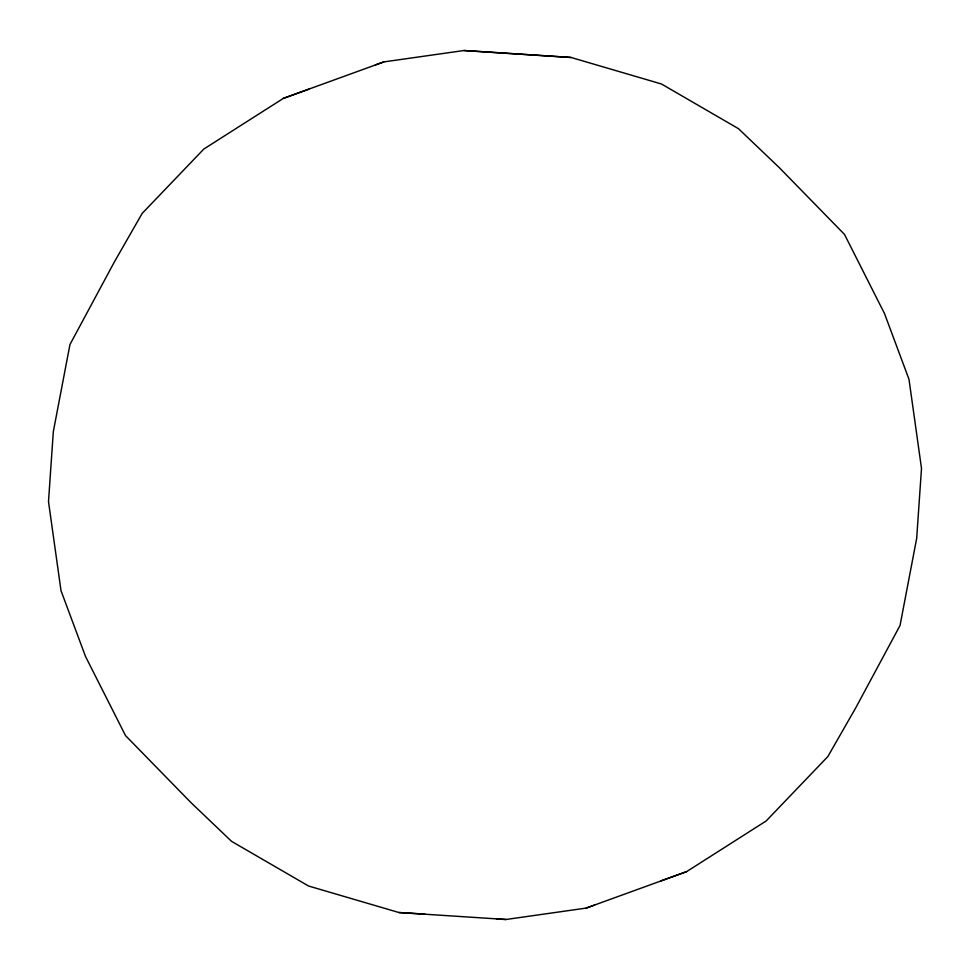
<?xml version="1.0" encoding="UTF-8"?>
<svg xmlns="http://www.w3.org/2000/svg" width="970" height="970" viewBox="0 0 970 970"><rect width="100%" height="100%" fill="white"/><g stroke="black" fill="none" stroke-linecap="round" stroke-linejoin="round"><path stroke-width="1.45" d="M586.122 908.102L686.59 871.642L766.142 820.984L827.846 756.564L855.782 707.785L900.039 625.48L916.686 538.326L921.5 468.389L908.987 379.294L884.482 313.516L844.494 234.425L779.322 167.677L738.461 128.671L661.431 83.978L571.051 57.472L463.975 50.513L383.877 61.898L283.41 98.358L203.858 149.016L142.153 213.436L114.218 262.215L69.961 344.52L53.314 431.674L48.5 501.611L61.013 590.706L85.518 656.484L125.506 735.575L190.678 802.323L231.539 841.329L308.569 886.022L398.949 912.527L506.025 919.487L586.122 908.102L594.622 905.083M283.41 98.358L308.787 89.204M661.213 880.796L686.59 871.642M375.378 64.917L383.877 61.898M496.519 919.026L506.025 919.487M571.051 57.472L463.975 50.513M398.949 912.527L424.908 914.092"/></g></svg>
